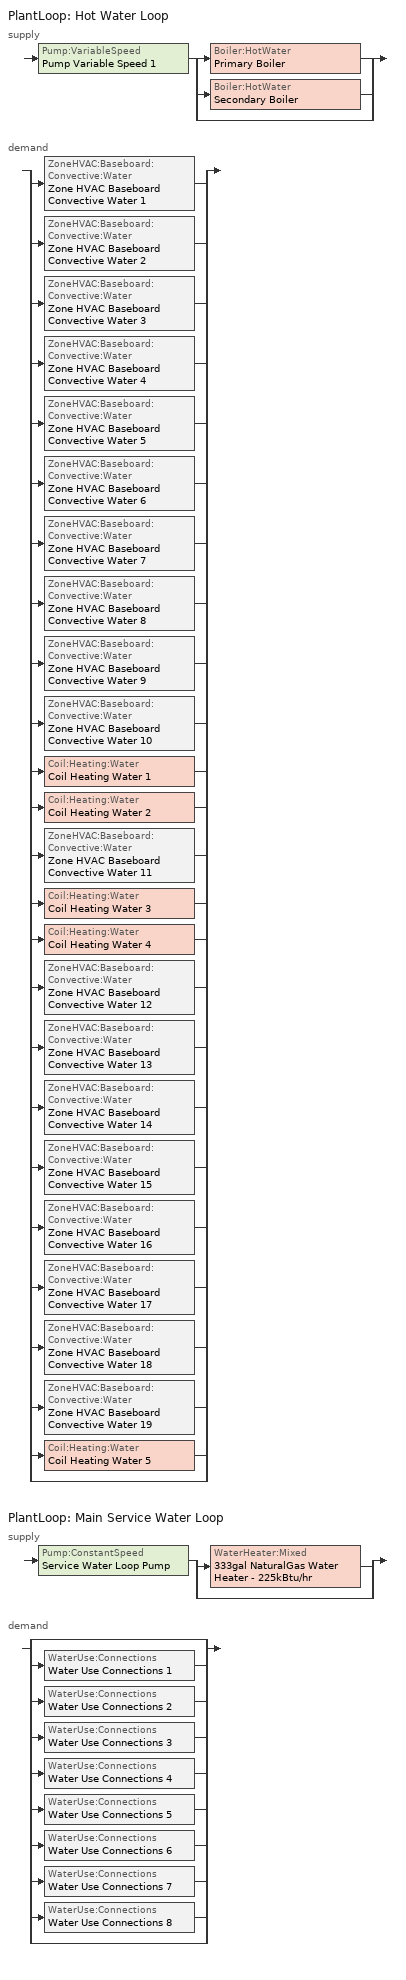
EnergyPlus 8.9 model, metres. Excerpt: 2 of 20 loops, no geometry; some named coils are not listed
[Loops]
PlantLoop 'Hot Water Loop'
 supply: Pump:VariableSpeed 'Pump Variable Speed 1' > split
  | Boiler:HotWater 'Primary Boiler'
  | Boiler:HotWater 'Secondary Boiler'
  | bypass
 demand: split
  | ZoneHVAC:Baseboard:Convective:Water 'Zone HVAC Baseboard Convective Water 1'
  | ZoneHVAC:Baseboard:Convective:Water 'Zone HVAC Baseboard Convective Water 2'
  | ZoneHVAC:Baseboard:Convective:Water 'Zone HVAC Baseboard Convective Water 3'
  | ZoneHVAC:Baseboard:Convective:Water 'Zone HVAC Baseboard Convective Water 4'
  | ZoneHVAC:Baseboard:Convective:Water 'Zone HVAC Baseboard Convective Water 5'
  | ZoneHVAC:Baseboard:Convective:Water 'Zone HVAC Baseboard Convective Water 6'
  | ZoneHVAC:Baseboard:Convective:Water 'Zone HVAC Baseboard Convective Water 7'
  | ZoneHVAC:Baseboard:Convective:Water 'Zone HVAC Baseboard Convective Water 8'
  | ZoneHVAC:Baseboard:Convective:Water 'Zone HVAC Baseboard Convective Water 9'
  | ZoneHVAC:Baseboard:Convective:Water 'Zone HVAC Baseboard Convective Water 10'
  | Coil:Heating:Water 'Coil Heating Water 1'
  | Coil:Heating:Water 'Coil Heating Water 2'
  | ZoneHVAC:Baseboard:Convective:Water 'Zone HVAC Baseboard Convective Water 11'
  | Coil:Heating:Water 'Coil Heating Water 3'
  | Coil:Heating:Water 'Coil Heating Water 4'
  | ZoneHVAC:Baseboard:Convective:Water 'Zone HVAC Baseboard Convective Water 12'
  | ZoneHVAC:Baseboard:Convective:Water 'Zone HVAC Baseboard Convective Water 13'
  | ZoneHVAC:Baseboard:Convective:Water 'Zone HVAC Baseboard Convective Water 14'
  | ZoneHVAC:Baseboard:Convective:Water 'Zone HVAC Baseboard Convective Water 15'
  | ZoneHVAC:Baseboard:Convective:Water 'Zone HVAC Baseboard Convective Water 16'
  | ZoneHVAC:Baseboard:Convective:Water 'Zone HVAC Baseboard Convective Water 17'
  | ZoneHVAC:Baseboard:Convective:Water 'Zone HVAC Baseboard Convective Water 18'
  | ZoneHVAC:Baseboard:Convective:Water 'Zone HVAC Baseboard Convective Water 19'
  | Coil:Heating:Water 'Coil Heating Water 5'
  | bypass
PlantLoop 'Main Service Water Loop'
 supply: Pump:ConstantSpeed 'Service Water Loop Pump' > split
  | WaterHeater:Mixed '333gal NaturalGas Water Heater - 225kBtu/hr'
  | bypass
 demand: split
  | bypass
  | WaterUse:Connections 'Water Use Connections 1'
  | WaterUse:Connections 'Water Use Connections 2'
  | WaterUse:Connections 'Water Use Connections 3'
  | WaterUse:Connections 'Water Use Connections 4'
  | WaterUse:Connections 'Water Use Connections 5'
  | WaterUse:Connections 'Water Use Connections 6'
  | WaterUse:Connections 'Water Use Connections 7'
  | WaterUse:Connections 'Water Use Connections 8'
  | bypass
[ZoneHVAC:Baseboard:Convective:Water] Availability Schedule=Always On Discrete; Heating Design Capacity Method=HeatingDesignCapacity; Heating Design Capacity {W}=Autosize; Heating Design Capacity Per Floor Area {W/m2}=0; Fraction of Autosized Heating Design Capacity=0.8; U-Factor Times Area Value {W/K}=Autosize; Maximum Water Flow Rate {m3/s}=Autosize; Convergence Tolerance=0.001
Zone HVAC Baseboard Convective Water 10; Zone HVAC Baseboard Convective Water 9; Zone HVAC Baseboard Convective Water 14; Zone HVAC Baseboard Convective Water 15; Zone HVAC Baseboard Convective Water 11; Zone HVAC Baseboard Convective Water 13; Zone HVAC Baseboard Convective Water 16; Zone HVAC Baseboard Convective Water 17; Zone HVAC Baseboard Convective Water 18; Zone HVAC Baseboard Convective Water 19; Zone HVAC Baseboard Convective Water 12; Zone HVAC Baseboard Convective Water 8; Zone HVAC Baseboard Convective Water 1; Zone HVAC Baseboard Convective Water 2; Zone HVAC Baseboard Convective Water 3; Zone HVAC Baseboard Convective Water 4; Zone HVAC Baseboard Convective Water 5; Zone HVAC Baseboard Convective Water 6; Zone HVAC Baseboard Convective Water 7
[Coil:Heating:Water] U-Factor Times Area Value {W/K}=Autosize; Maximum Water Flow Rate {m3/s}=Autosize; Performance Input Method=UFactorTimesAreaAndDesignWaterFlowRate; Rated Capacity {W}=Autosize; Rated Inlet Water Temperature {C}=82.2; Rated Inlet Air Temperature {C}=16.6; Rated Outlet Water Temperature {C}=71.1; Rated Outlet Air Temperature {C}=32.2; Rated Ratio for Air and Water Convection=0.5
Name | Availability Schedule
Coil Heating Water 2; Coil Heating Water 4 | Always On Discrete
Coil Heating Water 5 | tpfc_htg_availability
[SetpointManager:Scheduled]
Service hot water setpoint manager: Control Variable=Temperature; Schedule=Service Water Loop Temp - 140F
[PlantLoop] Fluid Type=Water; Maximum Loop Flow Rate {m3/s}=Autosize; Minimum Loop Flow Rate {m3/s}=0; Plant Loop Volume {m3}=Autocalculate; Load Distribution Scheme=Optimal; Plant Loop Demand Calculation Scheme=SingleSetpoint
Name | Plant Equipment Operation Scheme | Maximum Loop Temperature {C} | Minimum Loop Temperature {C}
Hot Water Loop | Hot Water Loop Operation Schemes | 100 | 0
Main Service Water Loop | Main Service Water Loop Operation Schemes | 60 | 10
[Sizing:Plant] Loop Type=Heating; Sizing Option=NonCoincident; Zone Timesteps in Averaging Window=1; Coincident Sizing Factor Mode=None
Name | Design Loop Exit Temperature {C} | Loop Design Temperature Difference {deltaC}
Hot Water Loop | 82 | 16
Main Service Water Loop | 60 | 5
[Pump:ConstantSpeed]
Service Water Loop Pump: Design Flow Rate {m3/s}=Autosize; Design Pump Head {Pa}=887.19; Design Power Consumption {W}=Autosize; Motor Efficiency=0.9; Fraction of Motor Inefficiencies to Fluid Stream=0; Pump Control Type=Intermittent; Design Power Sizing Method=PowerPerFlowPerPressure; Design Electric Power per Unit Flow Rate {W/(m3/s)}=348701.1; Design Shaft Power per Unit Flow Rate per Unit Head=1.28205
[PlantEquipmentOperationSchemes] Control Scheme Object Type 1=PlantEquipmentOperation:HeatingLoad; Control Scheme Schedule Name 1=Always On Discrete
Name | Control Scheme Name 1
Hot Water Loop Operation Schemes | Hot Water Loop Heating Operation Scheme
Main Service Water Loop Operation Schemes | Main Service Water Loop Heating Operation Scheme
[PlantEquipmentList]
Hot Water Loop Heating Equipment List: Boiler:HotWater, Primary Boiler, Boiler:HotWater, Secondary Boiler
Main Service Water Loop Heating Equipment List: WaterHeater:Mixed, 333gal NaturalGas Water Heater - 225kBtu/hr
[Pump:VariableSpeed]
Pump Variable Speed 1: Design Maximum Flow Rate {m3/s}=Autosize; Design Pump Head {Pa}=179352; Design Power Consumption {W}=Autosize; Motor Efficiency=0.9; Fraction of Motor Inefficiencies to Fluid Stream=0; Coefficient 1 of the Part Load Performance Curve=0; Coefficient 2 of the Part Load Performance Curve=1; Coefficient 3 of the Part Load Performance Curve=0; Coefficient 4 of the Part Load Performance Curve=0; Design Minimum Flow Rate {m3/s}=0; Pump Control Type=Intermittent; Skin Loss Radiative Fraction=0.5; Design Power Sizing Method=PowerPerFlowPerPressure; Design Electric Power per Unit Flow Rate {W/(m3/s)}=348701.1; Design Shaft Power per Unit Flow Rate per Unit Head=1.28205; Design Minimum Flow Rate Fraction=0
[Boiler:HotWater] Fuel Type=NaturalGas; Nominal Capacity {W}=Autosize; Nominal Thermal Efficiency=0.8; Design Water Outlet Temperature {C}=82; Design Water Flow Rate {m3/s}=Autosize; Minimum Part Load Ratio=0; Maximum Part Load Ratio=1; Optimum Part Load Ratio=1; Water Outlet Upper Temperature Limit {C}=99; Boiler Flow Mode=ConstantFlow; Parasitic Electric Load {W}=0; Sizing Factor=1
Primary Boiler; Secondary Boiler
[SetpointManager:OutdoorAirReset]
Setpoint Manager Outdoor Air Reset 1: Control Variable=Temperature; Setpoint at Outdoor Low Temperature {C}=82; Outdoor Low Temperature {C}=-16; Setpoint at Outdoor High Temperature {C}=60; Outdoor High Temperature {C}=0
[PlantEquipmentOperation:HeatingLoad] Load Range Lower Limit 1 {W}=0; Load Range Upper Limit 1 {W}=1000000000
Name | Range Equipment List Name 1
Hot Water Loop Heating Operation Scheme | Hot Water Loop Heating Equipment List
Main Service Water Loop Heating Operation Scheme | Main Service Water Loop Heating Equipment List
[WaterHeater:Mixed]
333gal NaturalGas Water Heater - 225kBtu/hr: Tank Volume {m3}=1.2614; Setpoint Temperature Schedule=Service Water Loop Temp - 140F; Deadband Temperature Difference {deltaC}=2; Maximum Temperature Limit {C}=82.2222; Heater Control Type=Cycle; Heater Maximum Capacity {W}=65908.2; Heater Ignition Minimum Flow Rate {m3/s}=0; Heater Ignition Delay {s}=0; Heater Fuel Type=NaturalGas; Heater Thermal Efficiency=0.8; Off Cycle Parasitic Fuel Consumption Rate {W}=20; Off Cycle Parasitic Fuel Type=NaturalGas; Off Cycle Parasitic Heat Fraction to Tank=0.8; On Cycle Parasitic Fuel Consumption Rate {W}=0; On Cycle Parasitic Fuel Type=NaturalGas; On Cycle Parasitic Heat Fraction to Tank=0; Ambient Temperature Indicator=Schedule; Ambient Temperature Schedule=Water Heater Ambient Temp Schedule - 70F; Off Cycle Loss Coefficient to Ambient Temperature {W/K}=6; Off Cycle Loss Fraction to Zone=1; On Cycle Loss Coefficient to Ambient Temperature {W/K}=6; On Cycle Loss Fraction to Zone=1; Use Side Effectiveness=1; Source Side Effectiveness=1; Use Side Design Flow Rate {m3/s}=Autosize; Source Side Design Flow Rate {m3/s}=Autosize; Indirect Water Heating Recovery Time {hr}=1.5; Source Side Flow Control Mode=IndirectHeatPrimarySetpoint
[WaterUse:Connections]
Name | Water Use Equipment Name 1
Water Use Connections 1 | Wholebuilding-automotive facility Service Water Use 0.96gal/min
Water Use Connections 2 | Wholebuilding-sports arena Service Water Use 1.44gal/min
Water Use Connections 3 | Wholebuilding-town hall Service Water Use 0.58gal/min
Water Use Connections 4 | Wholebuilding-transportation Service Water Use 0.69gal/min
Water Use Connections 5 | Wholebuilding-warehouse Service Water Use 0.03gal/min
Water Use Connections 6 | Wholebuilding-warehouse - refrigerated Service Water Use 0.04gal/min
Water Use Connections 7 | Wholebuilding-workshop Service Water Use 0.48gal/min
Water Use Connections 8 | Workshop space-space function Service Water Use 0.48gal/min
[WaterUse:Equipment]
Name | Peak Flow Rate {m3/s} | Flow Rate Fraction Schedule | Target Temperature Schedule | Zone | Sensible Fraction Schedule | Latent Fraction Schedule
Wholebuilding-automotive facility Service Water Use 0.96gal/min | 6.04679e-05 | NECB-E-Service Water Heating | Schedule Ruleset 5 | ALL_ST=WholeBuilding_FL=Story 1_SCH=E | Schedule Ruleset 3 | Schedule Ruleset 4
Wholebuilding-sports arena Service Water Use 1.44gal/min | 9.07019e-05 | NECB-B-Service Water Heating | Schedule Ruleset 8 | ALL_ST=WholeBuilding_FL=Story 3_SCH=B | Schedule Ruleset 6 | Schedule Ruleset 7
Wholebuilding-town hall Service Water Use 0.58gal/min | 3.62893e-05 | NECB-D-Service Water Heating | Schedule Ruleset 11 | ALL_ST=WholeBuilding_FL=Story 1_SCH=D | Schedule Ruleset 9 | Schedule Ruleset 10
Wholebuilding-transportation Service Water Use 0.69gal/min | 4.36744e-05 | NECB-H-Service Water Heating | Schedule Ruleset 14 | ALL_ST=WholeBuilding_FL=Story 1_SCH=H | Schedule Ruleset 12 | Schedule Ruleset 13
Wholebuilding-warehouse Service Water Use 0.03gal/min | 2.01607e-06 | NECB-A-Service Water Heating | Schedule Ruleset 17 | ALL_ST=WholeBuilding_FL=Story 2_SCH=A | Schedule Ruleset 15 | Schedule Ruleset 16
Wholebuilding-warehouse - refrigerated Service Water Use 0.04gal/min | 2.68809e-06 | NECB-A-Service Water Heating | Schedule Ruleset 20 | ALL_ST=WholeBuilding_FL=Story 4_SCH=A | Schedule Ruleset 18 | Schedule Ruleset 19
Wholebuilding-workshop Service Water Use 0.48gal/min | 3.0241e-05 | NECB-A-Service Water Heating | Schedule Ruleset 23 | ALL_ST=WholeBuilding_FL=Story 1_SCH=A | Schedule Ruleset 21 | Schedule Ruleset 22
Workshop space-space function Service Water Use 0.48gal/min | 3.02585e-05 | NECB-A-Service Water Heating | Schedule Ruleset 26 | ALL_ST=Workshop space_FL=Story 3_SCH=A | Schedule Ruleset 24 | Schedule Ruleset 25
[Schedule:Day:Interval]
tpfc_htg_availability_sch_rule_day; tpfc_htg_availability_sch_rule_day 2: No, 24:00, 1
tpfc_htg_availability_sch_rule_day 1; Schedule Day 5: No, 24:00, 0
NECB-A-Service Water Heating Default; NECB-A-Service Water Heating Default|Wkdy Day: No, 07:00, 0.05, 08:00, 0.1, 10:00, 0.5, 16:00, 0.9, 17:00, 0.7, 18:00, 0.5, 19:00, 0.3, 22:00, 0.2, 24:00, 0.05
NECB-A-Service Water Heating Sat Day; NECB-A-Service Water Heating Sun|Hol Day; NECB-D-Service Water Heating Sat Day; NECB-D-Service Water Heating Sun|Hol Day; NECB-E-Service Water Heating Sun|Hol Day; Schedule Day 12; Schedule Day 15; Schedule Day 18; Schedule Day 21; Schedule Day 24; Schedule Day 27; Schedule Day 30; Schedule Day 33: No, 24:00, 0.05
NECB-B-Service Water Heating Default; NECB-B-Service Water Heating Default|Wkdy Day: No, 01:00, 0.6, 02:00, 0.5, 09:00, 0.05, 11:00, 0.7, 12:00, 0.4, 13:00, 0.5, 15:00, 0.6, 16:00, 0.4, 18:00, 0.3, 19:00, 0.4, 20:00, 0.5, 22:00, 0.8, 24:00, 0.9
NECB-B-Service Water Heating Sat Day: No, 01:00, 0.7, 02:00, 0.6, 09:00, 0.05, 11:00, 0.7, 12:00, 0.4, 13:00, 0.5, 15:00, 0.6, 16:00, 0.4, 18:00, 0.3, 19:00, 0.4, 20:00, 0.5, 22:00, 0.8, 24:00, 0.9
NECB-B-Service Water Heating Sun|Hol Day: No, 01:00, 0.5, 02:00, 0.6, 09:00, 0.05, 11:00, 0.7, 12:00, 0.4, 13:00, 0.5, 15:00, 0.6, 16:00, 0.4, 18:00, 0.3, 19:00, 0.4, 20:00, 0.5, 22:00, 0.8, 24:00, 0.5
NECB-D-Service Water Heating Default; NECB-D-Service Water Heating Default|Wkdy Day: No, 08:00, 0.05, 10:00, 0.5, 16:00, 0.9, 17:00, 0.7, 18:00, 0.3, 21:00, 0.5, 22:00, 0.3, 24:00, 0.05
NECB-E-Service Water Heating Default; NECB-E-Service Water Heating Default|Wkdy Day: No, 08:00, 0.05, 09:00, 0.1, 10:00, 0.4, 12:00, 0.5, 13:00, 0.7, 14:00, 0.9, 15:00, 0.8, 16:00, 0.7, 17:00, 0.8, 18:00, 0.3, 24:00, 0.05
NECB-E-Service Water Heating Sat Day: No, 10:00, 0.05, 12:00, 0.2, 13:00, 0.4, 16:00, 0.2, 24:00, 0.05
NECB-H-Service Water Heating Default; NECB-H-Service Water Heating Default|Wkdy Day; NECB-H-Service Water Heating Sat Day; NECB-H-Service Water Heating Sun|Hol Day: No, 24:00, 0.9
Schedule Day 11; Schedule Day 14; Schedule Day 17; Schedule Day 20; Schedule Day 23; Schedule Day 26; Schedule Day 29; Schedule Day 32: No, 24:00, 0.2
Schedule Day 13; Schedule Day 16; Schedule Day 19; Schedule Day 22; Schedule Day 25; Schedule Day 28; Schedule Day 31; Schedule Day 34; Service Water Loop Temp - 140F Default: No, 24:00, 60
Water Heater Ambient Temp Schedule - 70F Default: No, 24:00, 21.1111
[Schedule:Week:Daily]
tpfc_htg_availability Week Rule - Jan1-Jun24: tpfc_htg_availability_sch_rule_day, tpfc_htg_availability_sch_rule_day, tpfc_htg_availability_sch_rule_day, tpfc_htg_availability_sch_rule_day, tpfc_htg_availability_sch_rule_day, tpfc_htg_availability_sch_rule_day, tpfc_htg_availability_sch_rule_day, Schedule Day 5, Schedule Day 5, Schedule Day 5, Schedule Day 5, Schedule Day 5
tpfc_htg_availability Week Rule - Jun25-Jul1: tpfc_htg_availability_sch_rule_day, tpfc_htg_availability_sch_rule_day, tpfc_htg_availability_sch_rule_day, tpfc_htg_availability_sch_rule_day, tpfc_htg_availability_sch_rule_day, tpfc_htg_availability_sch_rule_day, tpfc_htg_availability_sch_rule_day 1, Schedule Day 5, Schedule Day 5, Schedule Day 5, Schedule Day 5, Schedule Day 5
tpfc_htg_availability Week Rule - Jul2-Oct28: tpfc_htg_availability_sch_rule_day 1, tpfc_htg_availability_sch_rule_day 1, tpfc_htg_availability_sch_rule_day 1, tpfc_htg_availability_sch_rule_day 1, tpfc_htg_availability_sch_rule_day 1, tpfc_htg_availability_sch_rule_day 1, tpfc_htg_availability_sch_rule_day 1, Schedule Day 5, Schedule Day 5, Schedule Day 5, Schedule Day 5, Schedule Day 5
tpfc_htg_availability Week Rule - Oct29-Nov4: tpfc_htg_availability_sch_rule_day 1, tpfc_htg_availability_sch_rule_day 1, tpfc_htg_availability_sch_rule_day 1, tpfc_htg_availability_sch_rule_day 2, tpfc_htg_availability_sch_rule_day 2, tpfc_htg_availability_sch_rule_day 2, tpfc_htg_availability_sch_rule_day 2, Schedule Day 5, Schedule Day 5, Schedule Day 5, Schedule Day 5, Schedule Day 5
tpfc_htg_availability Week Rule - Nov5-Dec31: tpfc_htg_availability_sch_rule_day 2, tpfc_htg_availability_sch_rule_day 2, tpfc_htg_availability_sch_rule_day 2, tpfc_htg_availability_sch_rule_day 2, tpfc_htg_availability_sch_rule_day 2, tpfc_htg_availability_sch_rule_day 2, tpfc_htg_availability_sch_rule_day 2, Schedule Day 5, Schedule Day 5, Schedule Day 5, Schedule Day 5, Schedule Day 5
NECB-A-Service Water Heating Week Rule - Jan1-Dec31: NECB-A-Service Water Heating Sun|Hol Day, NECB-A-Service Water Heating Default|Wkdy Day, NECB-A-Service Water Heating Default|Wkdy Day, NECB-A-Service Water Heating Default|Wkdy Day, NECB-A-Service Water Heating Default|Wkdy Day, NECB-A-Service Water Heating Default|Wkdy Day, NECB-A-Service Water Heating Sat Day, NECB-A-Service Water Heating Default, NECB-A-Service Water Heating Default, NECB-A-Service Water Heating Default, NECB-A-Service Water Heating Default, NECB-A-Service Water Heating Default
NECB-B-Service Water Heating Week Rule - Jan1-Dec31: NECB-B-Service Water Heating Sun|Hol Day, NECB-B-Service Water Heating Default|Wkdy Day, NECB-B-Service Water Heating Default|Wkdy Day, NECB-B-Service Water Heating Default|Wkdy Day, NECB-B-Service Water Heating Default|Wkdy Day, NECB-B-Service Water Heating Default|Wkdy Day, NECB-B-Service Water Heating Sat Day, NECB-B-Service Water Heating Default, NECB-B-Service Water Heating Default, NECB-B-Service Water Heating Default, NECB-B-Service Water Heating Default, NECB-B-Service Water Heating Default
NECB-D-Service Water Heating Week Rule - Jan1-Dec31: NECB-D-Service Water Heating Sun|Hol Day, NECB-D-Service Water Heating Default|Wkdy Day, NECB-D-Service Water Heating Default|Wkdy Day, NECB-D-Service Water Heating Default|Wkdy Day, NECB-D-Service Water Heating Default|Wkdy Day, NECB-D-Service Water Heating Default|Wkdy Day, NECB-D-Service Water Heating Sat Day, NECB-D-Service Water Heating Default, NECB-D-Service Water Heating Default, NECB-D-Service Water Heating Default, NECB-D-Service Water Heating Default, NECB-D-Service Water Heating Default
NECB-E-Service Water Heating Week Rule - Jan1-Dec31: NECB-E-Service Water Heating Sun|Hol Day, NECB-E-Service Water Heating Default|Wkdy Day, NECB-E-Service Water Heating Default|Wkdy Day, NECB-E-Service Water Heating Default|Wkdy Day, NECB-E-Service Water Heating Default|Wkdy Day, NECB-E-Service Water Heating Default|Wkdy Day, NECB-E-Service Water Heating Sat Day, NECB-E-Service Water Heating Default, NECB-E-Service Water Heating Default, NECB-E-Service Water Heating Default, NECB-E-Service Water Heating Default, NECB-E-Service Water Heating Default
NECB-H-Service Water Heating Week Rule - Jan1-Dec31: NECB-H-Service Water Heating Sun|Hol Day, NECB-H-Service Water Heating Default|Wkdy Day, NECB-H-Service Water Heating Default|Wkdy Day, NECB-H-Service Water Heating Default|Wkdy Day, NECB-H-Service Water Heating Default|Wkdy Day, NECB-H-Service Water Heating Default|Wkdy Day, NECB-H-Service Water Heating Sat Day, NECB-H-Service Water Heating Default, NECB-H-Service Water Heating Default, NECB-H-Service Water Heating Default, NECB-H-Service Water Heating Default, NECB-H-Service Water Heating Default
Schedule Ruleset 10 Week Rule - Jan1-Dec31: Schedule Day 18, Schedule Day 18, Schedule Day 18, Schedule Day 18, Schedule Day 18, Schedule Day 18, Schedule Day 18, Schedule Day 18, Schedule Day 18, Schedule Day 18, Schedule Day 18, Schedule Day 18
Schedule Ruleset 11 Week Rule - Jan1-Dec31: Schedule Day 19, Schedule Day 19, Schedule Day 19, Schedule Day 19, Schedule Day 19, Schedule Day 19, Schedule Day 19, Schedule Day 19, Schedule Day 19, Schedule Day 19, Schedule Day 19, Schedule Day 19
Schedule Ruleset 12 Week Rule - Jan1-Dec31: Schedule Day 20, Schedule Day 20, Schedule Day 20, Schedule Day 20, Schedule Day 20, Schedule Day 20, Schedule Day 20, Schedule Day 20, Schedule Day 20, Schedule Day 20, Schedule Day 20, Schedule Day 20
Schedule Ruleset 13 Week Rule - Jan1-Dec31: Schedule Day 21, Schedule Day 21, Schedule Day 21, Schedule Day 21, Schedule Day 21, Schedule Day 21, Schedule Day 21, Schedule Day 21, Schedule Day 21, Schedule Day 21, Schedule Day 21, Schedule Day 21
Schedule Ruleset 14 Week Rule - Jan1-Dec31: Schedule Day 22, Schedule Day 22, Schedule Day 22, Schedule Day 22, Schedule Day 22, Schedule Day 22, Schedule Day 22, Schedule Day 22, Schedule Day 22, Schedule Day 22, Schedule Day 22, Schedule Day 22
Schedule Ruleset 15 Week Rule - Jan1-Dec31: Schedule Day 23, Schedule Day 23, Schedule Day 23, Schedule Day 23, Schedule Day 23, Schedule Day 23, Schedule Day 23, Schedule Day 23, Schedule Day 23, Schedule Day 23, Schedule Day 23, Schedule Day 23
Schedule Ruleset 16 Week Rule - Jan1-Dec31: Schedule Day 24, Schedule Day 24, Schedule Day 24, Schedule Day 24, Schedule Day 24, Schedule Day 24, Schedule Day 24, Schedule Day 24, Schedule Day 24, Schedule Day 24, Schedule Day 24, Schedule Day 24
Schedule Ruleset 17 Week Rule - Jan1-Dec31: Schedule Day 25, Schedule Day 25, Schedule Day 25, Schedule Day 25, Schedule Day 25, Schedule Day 25, Schedule Day 25, Schedule Day 25, Schedule Day 25, Schedule Day 25, Schedule Day 25, Schedule Day 25
Schedule Ruleset 18 Week Rule - Jan1-Dec31: Schedule Day 26, Schedule Day 26, Schedule Day 26, Schedule Day 26, Schedule Day 26, Schedule Day 26, Schedule Day 26, Schedule Day 26, Schedule Day 26, Schedule Day 26, Schedule Day 26, Schedule Day 26
Schedule Ruleset 19 Week Rule - Jan1-Dec31: Schedule Day 27, Schedule Day 27, Schedule Day 27, Schedule Day 27, Schedule Day 27, Schedule Day 27, Schedule Day 27, Schedule Day 27, Schedule Day 27, Schedule Day 27, Schedule Day 27, Schedule Day 27
Schedule Ruleset 20 Week Rule - Jan1-Dec31: Schedule Day 28, Schedule Day 28, Schedule Day 28, Schedule Day 28, Schedule Day 28, Schedule Day 28, Schedule Day 28, Schedule Day 28, Schedule Day 28, Schedule Day 28, Schedule Day 28, Schedule Day 28
Schedule Ruleset 21 Week Rule - Jan1-Dec31: Schedule Day 29, Schedule Day 29, Schedule Day 29, Schedule Day 29, Schedule Day 29, Schedule Day 29, Schedule Day 29, Schedule Day 29, Schedule Day 29, Schedule Day 29, Schedule Day 29, Schedule Day 29
Schedule Ruleset 22 Week Rule - Jan1-Dec31: Schedule Day 30, Schedule Day 30, Schedule Day 30, Schedule Day 30, Schedule Day 30, Schedule Day 30, Schedule Day 30, Schedule Day 30, Schedule Day 30, Schedule Day 30, Schedule Day 30, Schedule Day 30
Schedule Ruleset 23 Week Rule - Jan1-Dec31: Schedule Day 31, Schedule Day 31, Schedule Day 31, Schedule Day 31, Schedule Day 31, Schedule Day 31, Schedule Day 31, Schedule Day 31, Schedule Day 31, Schedule Day 31, Schedule Day 31, Schedule Day 31
Schedule Ruleset 24 Week Rule - Jan1-Dec31: Schedule Day 32, Schedule Day 32, Schedule Day 32, Schedule Day 32, Schedule Day 32, Schedule Day 32, Schedule Day 32, Schedule Day 32, Schedule Day 32, Schedule Day 32, Schedule Day 32, Schedule Day 32
Schedule Ruleset 25 Week Rule - Jan1-Dec31: Schedule Day 33, Schedule Day 33, Schedule Day 33, Schedule Day 33, Schedule Day 33, Schedule Day 33, Schedule Day 33, Schedule Day 33, Schedule Day 33, Schedule Day 33, Schedule Day 33, Schedule Day 33
Schedule Ruleset 26 Week Rule - Jan1-Dec31: Schedule Day 34, Schedule Day 34, Schedule Day 34, Schedule Day 34, Schedule Day 34, Schedule Day 34, Schedule Day 34, Schedule Day 34, Schedule Day 34, Schedule Day 34, Schedule Day 34, Schedule Day 34
Schedule Ruleset 3 Week Rule - Jan1-Dec31: Schedule Day 11, Schedule Day 11, Schedule Day 11, Schedule Day 11, Schedule Day 11, Schedule Day 11, Schedule Day 11, Schedule Day 11, Schedule Day 11, Schedule Day 11, Schedule Day 11, Schedule Day 11
Schedule Ruleset 4 Week Rule - Jan1-Dec31: Schedule Day 12, Schedule Day 12, Schedule Day 12, Schedule Day 12, Schedule Day 12, Schedule Day 12, Schedule Day 12, Schedule Day 12, Schedule Day 12, Schedule Day 12, Schedule Day 12, Schedule Day 12
Schedule Ruleset 5 Week Rule - Jan1-Dec31: Schedule Day 13, Schedule Day 13, Schedule Day 13, Schedule Day 13, Schedule Day 13, Schedule Day 13, Schedule Day 13, Schedule Day 13, Schedule Day 13, Schedule Day 13, Schedule Day 13, Schedule Day 13
Schedule Ruleset 6 Week Rule - Jan1-Dec31: Schedule Day 14, Schedule Day 14, Schedule Day 14, Schedule Day 14, Schedule Day 14, Schedule Day 14, Schedule Day 14, Schedule Day 14, Schedule Day 14, Schedule Day 14, Schedule Day 14, Schedule Day 14
Schedule Ruleset 7 Week Rule - Jan1-Dec31: Schedule Day 15, Schedule Day 15, Schedule Day 15, Schedule Day 15, Schedule Day 15, Schedule Day 15, Schedule Day 15, Schedule Day 15, Schedule Day 15, Schedule Day 15, Schedule Day 15, Schedule Day 15
Schedule Ruleset 8 Week Rule - Jan1-Dec31: Schedule Day 16, Schedule Day 16, Schedule Day 16, Schedule Day 16, Schedule Day 16, Schedule Day 16, Schedule Day 16, Schedule Day 16, Schedule Day 16, Schedule Day 16, Schedule Day 16, Schedule Day 16
Schedule Ruleset 9 Week Rule - Jan1-Dec31: Schedule Day 17, Schedule Day 17, Schedule Day 17, Schedule Day 17, Schedule Day 17, Schedule Day 17, Schedule Day 17, Schedule Day 17, Schedule Day 17, Schedule Day 17, Schedule Day 17, Schedule Day 17
Service Water Loop Temp - 140F Week Rule - Jan1-Dec31: Service Water Loop Temp - 140F Default, Service Water Loop Temp - 140F Default, Service Water Loop Temp - 140F Default, Service Water Loop Temp - 140F Default, Service Water Loop Temp - 140F Default, Service Water Loop Temp - 140F Default, Service Water Loop Temp - 140F Default, Service Water Loop Temp - 140F Default, Service Water Loop Temp - 140F Default, Service Water Loop Temp - 140F Default, Service Water Loop Temp - 140F Default, Service Water Loop Temp - 140F Default
Water Heater Ambient Temp Schedule - 70F Week Rule - Jan1-Dec31: Water Heater Ambient Temp Schedule - 70F Default, Water Heater Ambient Temp Schedule - 70F Default, Water Heater Ambient Temp Schedule - 70F Default, Water Heater Ambient Temp Schedule - 70F Default, Water Heater Ambient Temp Schedule - 70F Default, Water Heater Ambient Temp Schedule - 70F Default, Water Heater Ambient Temp Schedule - 70F Default, Water Heater Ambient Temp Schedule - 70F Default, Water Heater Ambient Temp Schedule - 70F Default, Water Heater Ambient Temp Schedule - 70F Default, Water Heater Ambient Temp Schedule - 70F Default, Water Heater Ambient Temp Schedule - 70F Default
[Schedule:Year]
tpfc_htg_availability: tpfc_htg_availability Week Rule - Jan1-Jun24, 1, 1, 6, 24, tpfc_htg_availability Week Rule - Jun25-Jul1, 6, 25, 7, 1, tpfc_htg_availability Week Rule - Jul2-Oct28, 7, 2, 10, 28, tpfc_htg_availability Week Rule - Oct29-Nov4, 10, 29, 11, 4, tpfc_htg_availability Week Rule - Nov5-Dec31, 11, 5, 12, 31
NECB-A-Service Water Heating: NECB-A-Service Water Heating Week Rule - Jan1-Dec31, 1, 1, 12, 31
NECB-B-Service Water Heating: NECB-B-Service Water Heating Week Rule - Jan1-Dec31, 1, 1, 12, 31
NECB-D-Service Water Heating: NECB-D-Service Water Heating Week Rule - Jan1-Dec31, 1, 1, 12, 31
NECB-E-Service Water Heating: NECB-E-Service Water Heating Week Rule - Jan1-Dec31, 1, 1, 12, 31
NECB-H-Service Water Heating: NECB-H-Service Water Heating Week Rule - Jan1-Dec31, 1, 1, 12, 31
Schedule Ruleset 10: Schedule Ruleset 10 Week Rule - Jan1-Dec31, 1, 1, 12, 31
Schedule Ruleset 11: Schedule Ruleset 11 Week Rule - Jan1-Dec31, 1, 1, 12, 31
Schedule Ruleset 12: Schedule Ruleset 12 Week Rule - Jan1-Dec31, 1, 1, 12, 31
Schedule Ruleset 13: Schedule Ruleset 13 Week Rule - Jan1-Dec31, 1, 1, 12, 31
Schedule Ruleset 14: Schedule Ruleset 14 Week Rule - Jan1-Dec31, 1, 1, 12, 31
Schedule Ruleset 15: Schedule Ruleset 15 Week Rule - Jan1-Dec31, 1, 1, 12, 31
Schedule Ruleset 16: Schedule Ruleset 16 Week Rule - Jan1-Dec31, 1, 1, 12, 31
Schedule Ruleset 17: Schedule Ruleset 17 Week Rule - Jan1-Dec31, 1, 1, 12, 31
Schedule Ruleset 18: Schedule Ruleset 18 Week Rule - Jan1-Dec31, 1, 1, 12, 31
Schedule Ruleset 19: Schedule Ruleset 19 Week Rule - Jan1-Dec31, 1, 1, 12, 31
Schedule Ruleset 20: Schedule Ruleset 20 Week Rule - Jan1-Dec31, 1, 1, 12, 31
Schedule Ruleset 21: Schedule Ruleset 21 Week Rule - Jan1-Dec31, 1, 1, 12, 31
Schedule Ruleset 22: Schedule Ruleset 22 Week Rule - Jan1-Dec31, 1, 1, 12, 31
Schedule Ruleset 23: Schedule Ruleset 23 Week Rule - Jan1-Dec31, 1, 1, 12, 31
Schedule Ruleset 24: Schedule Ruleset 24 Week Rule - Jan1-Dec31, 1, 1, 12, 31
Schedule Ruleset 25: Schedule Ruleset 25 Week Rule - Jan1-Dec31, 1, 1, 12, 31
Schedule Ruleset 26: Schedule Ruleset 26 Week Rule - Jan1-Dec31, 1, 1, 12, 31
Schedule Ruleset 3: Schedule Ruleset 3 Week Rule - Jan1-Dec31, 1, 1, 12, 31
Schedule Ruleset 4: Schedule Ruleset 4 Week Rule - Jan1-Dec31, 1, 1, 12, 31
Schedule Ruleset 5: Schedule Ruleset 5 Week Rule - Jan1-Dec31, 1, 1, 12, 31
Schedule Ruleset 6: Schedule Ruleset 6 Week Rule - Jan1-Dec31, 1, 1, 12, 31
Schedule Ruleset 7: Schedule Ruleset 7 Week Rule - Jan1-Dec31, 1, 1, 12, 31
Schedule Ruleset 8: Schedule Ruleset 8 Week Rule - Jan1-Dec31, 1, 1, 12, 31
Schedule Ruleset 9: Schedule Ruleset 9 Week Rule - Jan1-Dec31, 1, 1, 12, 31
Service Water Loop Temp - 140F: Service Water Loop Temp - 140F Week Rule - Jan1-Dec31, 1, 1, 12, 31
Water Heater Ambient Temp Schedule - 70F: Water Heater Ambient Temp Schedule - 70F Week Rule - Jan1-Dec31, 1, 1, 12, 31
[Schedule:Constant]
Always On Discrete: Hourly Value=1
